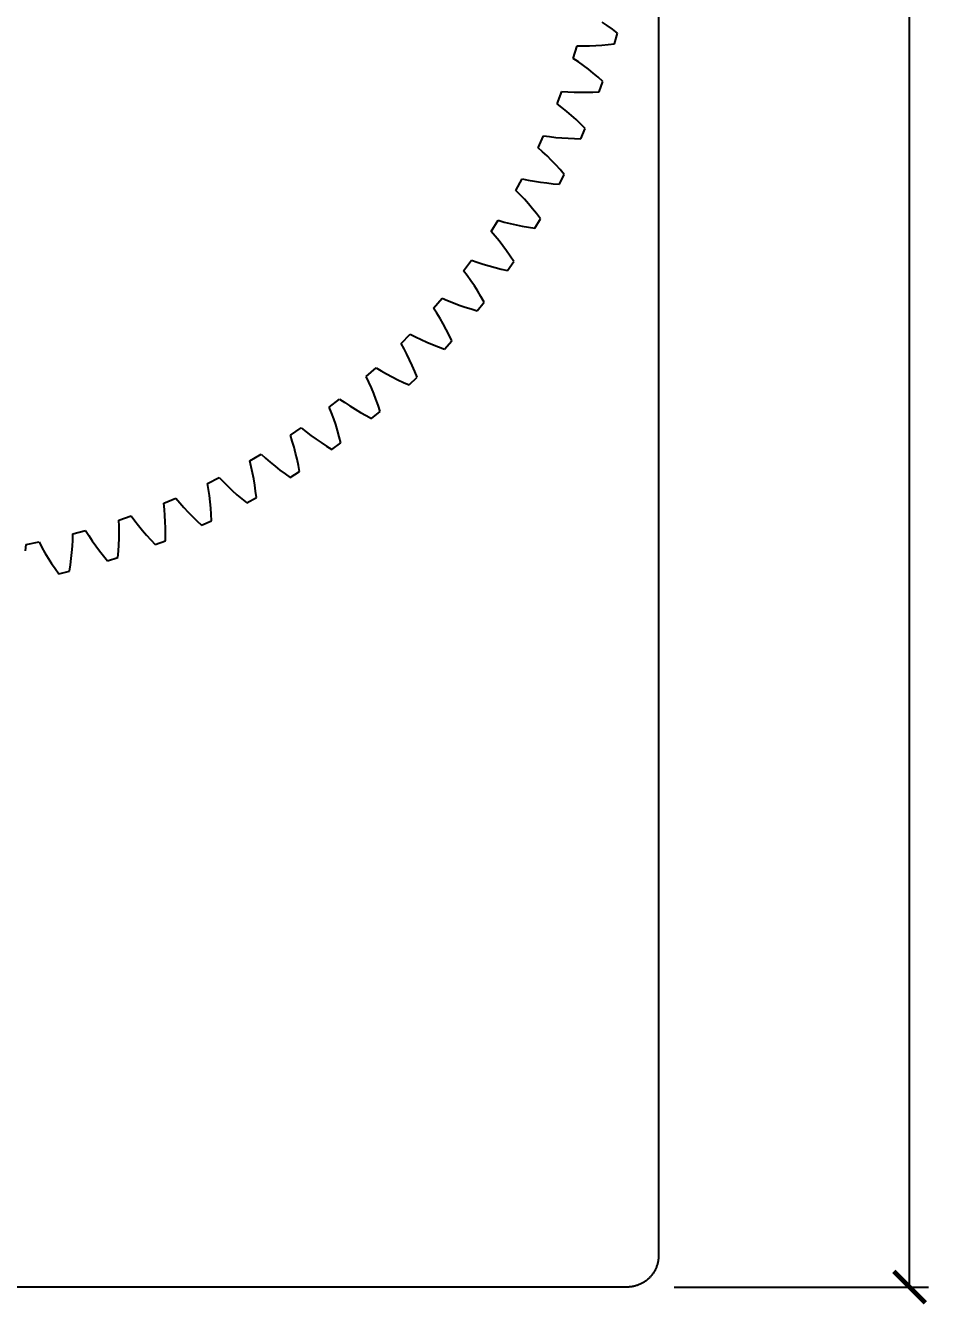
# Model space of a CAD drawing. Header units: millimetres. Extents: x -9 to 221, y -53 to 198.
# Drawn here: x 29.58 to 58.35, y 82.05 to 122.77 of the extents above; entities that cross this region are included whole.
import ezdxf

# ---------------------------------------------------------------- set-up
doc = ezdxf.new("R2010")
doc.units = ezdxf.units.MM
doc.linetypes.add('DASHED', pattern=[1.524, 1.27, -0.254])
for name, color, linetype in [('DIMS', 3, 'CONTINUOUS'), ('HIDDEN', 8, 'DASHED'), ('VISIBLE', 7, 'CONTINUOUS')]:
    doc.layers.add(name, color=color, linetype=linetype)
doc.styles.add('OpenSansCondensed-Light', font='OpenSansCondensed-Light.ttf')
doc.dimstyles.new('EZDXF', dxfattribs={"dimtxt": 0.25, "dimasz": 0.175, "dimexe": 0.375, "dimexo": 0.125, "dimgap": 0.1, "dimtad": 1, "dimlfac": 100, "dimzin": 12, "dimdsep": 46, "dimtxsty": 'OpenSansCondensed-Light', "dimblk": 'ARCHTICK', "dimcen": 2.5, "dimazin": 3, "dimtfac": 0.5, "dimtmove": 2, "dimatfit": 3})

# ---------------------------------------------------------------- blocks, each defined once
blk = doc.blocks.new('_ARCHTICK')
at = {"color": 0, "linetype": 'BYBLOCK', "const_width": 0.15}
blk.add_lwpolyline([(-0.5, -0.5), (0.5, 0.5)], dxfattribs=at)

msp = doc.modelspace()

# ---------------------------------------------------------------- linework, layer by layer
at = {"layer": 'HIDDEN'}
for points in [[(49.75, 189.1), (49.75, 83.6)], [(48.11879, 122.7705), (47.95444, 122.88411)], [(48.11879, 122.7705), (47.95444, 122.88411)], [(48.28166, 122.65205), (48.11879, 122.7705)], [(48.28166, 122.65205), (48.11879, 122.7705)], [(48.44307, 122.52897), (48.28166, 122.65205)], [(48.44307, 122.52897), (48.28166, 122.65205)], [(48.14861, 122.16635), (48.35021, 122.18999)], [(48.14861, 122.16635), (48.35021, 122.18999)], [(48.35021, 122.18999), (48.44307, 122.52897)], [(48.35021, 122.18999), (48.44307, 122.52897)], [(47.03487, 121.72252), (47.15923, 122.12344)], [(47.03487, 121.72252), (47.15923, 122.12344)], [(47.15923, 122.12344), (47.35424, 122.12112)], [(47.15923, 122.12344), (47.35424, 122.12112)], [(47.35424, 122.12112), (47.55081, 122.12457)], [(47.35424, 122.12112), (47.55081, 122.12457)], [(47.55081, 122.12457), (47.74882, 122.13344)], [(47.55081, 122.12457), (47.74882, 122.13344)], [(47.74882, 122.13344), (47.94812, 122.14744)], [(47.74882, 122.13344), (47.94812, 122.14744)], [(47.94812, 122.14744), (48.14861, 122.16635)], [(47.94812, 122.14744), (48.14861, 122.16635)], [(47.19695, 121.61408), (47.03487, 121.72252)], [(47.19695, 121.61408), (47.03487, 121.72252)], [(47.35706, 121.49998), (47.19695, 121.61408)], [(47.35706, 121.49998), (47.19695, 121.61408)], [(47.51528, 121.38061), (47.35706, 121.49998)], [(47.51528, 121.38061), (47.35706, 121.49998)], [(47.67167, 121.25627), (47.51528, 121.38061)], [(47.67167, 121.25627), (47.51528, 121.38061)], [(47.82627, 121.12721), (47.67167, 121.25627)], [(47.82627, 121.12721), (47.67167, 121.25627)], [(47.9791, 120.99363), (47.82627, 121.12721)], [(47.9791, 120.99363), (47.82627, 121.12721)], [(47.86381, 120.6616), (47.9791, 120.99363)], [(47.86381, 120.6616), (47.9791, 120.99363)], [(46.52017, 120.28303), (46.67104, 120.67476)], [(46.52017, 120.28303), (46.67104, 120.67476)], [(46.67104, 120.67476), (46.86545, 120.65941)], [(46.67104, 120.67476), (46.86545, 120.65941)], [(46.86545, 120.65941), (47.06182, 120.64973)], [(46.86545, 120.65941), (47.06182, 120.64973)], [(47.06182, 120.64973), (47.25998, 120.64535)], [(47.06182, 120.64973), (47.25998, 120.64535)], [(47.25998, 120.64535), (47.45977, 120.646)], [(47.25998, 120.64535), (47.45977, 120.646)], [(47.45977, 120.646), (47.66108, 120.65148)], [(47.45977, 120.646), (47.66108, 120.65148)], [(47.66108, 120.65148), (47.86381, 120.6616)], [(47.66108, 120.65148), (47.86381, 120.6616)], [(46.67465, 120.16401), (46.52017, 120.28303)], [(46.67465, 120.16401), (46.52017, 120.28303)], [(46.82678, 120.03946), (46.67465, 120.16401)], [(46.82678, 120.03946), (46.67465, 120.16401)], [(46.97668, 119.90979), (46.82678, 120.03946)], [(46.97668, 119.90979), (46.82678, 120.03946)], [(47.12442, 119.77529), (46.97668, 119.90979)], [(47.12442, 119.77529), (46.97668, 119.90979)], [(47.27005, 119.63619), (47.12442, 119.77529)], [(47.27005, 119.63619), (47.12442, 119.77529)], [(47.41361, 119.4927), (47.27005, 119.63619)], [(47.41361, 119.4927), (47.27005, 119.63619)], [(47.2764, 119.16912), (47.41361, 119.4927)], [(47.2764, 119.16912), (47.41361, 119.4927)], [(45.91048, 118.88114), (46.08718, 119.26191)], [(45.91048, 118.88114), (46.08718, 119.26191)], [(46.08718, 119.26191), (46.28013, 119.23361)], [(46.08718, 119.26191), (46.28013, 119.23361)], [(46.28013, 119.23361), (46.47542, 119.21083)], [(46.28013, 119.23361), (46.47542, 119.21083)], [(46.47542, 119.21083), (46.67283, 119.19323)], [(46.47542, 119.21083), (46.67283, 119.19323)], [(46.67283, 119.19323), (46.87222, 119.18054)], [(46.67283, 119.19323), (46.87222, 119.18054)], [(46.87222, 119.18054), (47.07345, 119.17256)], [(46.87222, 119.18054), (47.07345, 119.17256)], [(47.07345, 119.17256), (47.2764, 119.16912)], [(47.07345, 119.17256), (47.2764, 119.16912)], [(46.05667, 118.75206), (45.91048, 118.88114)], [(46.05667, 118.75206), (45.91048, 118.88114)], [(46.20014, 118.61763), (46.05667, 118.75206)], [(46.20014, 118.61763), (46.05667, 118.75206)], [(46.34104, 118.47824), (46.20014, 118.61763)], [(46.34104, 118.47824), (46.20014, 118.61763)], [(46.47947, 118.33417), (46.34104, 118.47824)], [(46.47947, 118.33417), (46.34104, 118.47824)], [(46.61548, 118.18566), (46.47947, 118.33417)], [(46.61548, 118.18566), (46.47947, 118.33417)], [(46.74914, 118.03289), (46.61548, 118.18566)], [(46.74914, 118.03289), (46.61548, 118.18566)], [(45.20852, 117.52309), (45.41025, 117.89122)], [(45.20852, 117.52309), (45.41025, 117.89122)], [(45.41025, 117.89122), (45.60088, 117.85009)], [(45.41025, 117.89122), (45.60088, 117.85009)], [(45.60088, 117.85009), (45.79421, 117.81432)], [(45.60088, 117.85009), (45.79421, 117.81432)], [(45.79421, 117.81432), (45.99001, 117.78357)], [(45.79421, 117.81432), (45.99001, 117.78357)], [(45.99001, 117.78357), (46.18811, 117.75759)], [(45.99001, 117.78357), (46.18811, 117.75759)], [(46.18811, 117.75759), (46.38835, 117.73619)], [(46.18811, 117.75759), (46.38835, 117.73619)], [(46.38835, 117.73619), (46.59062, 117.7192)], [(46.38835, 117.73619), (46.59062, 117.7192)], [(46.59062, 117.7192), (46.74914, 118.03289)], [(46.59062, 117.7192), (46.74914, 118.03289)], [(45.34575, 117.38454), (45.20852, 117.52309)], [(45.34575, 117.38454), (45.20852, 117.52309)], [(45.47993, 117.24083), (45.34575, 117.38454)], [(45.47993, 117.24083), (45.34575, 117.38454)], [(45.6112, 117.09234), (45.47993, 117.24083)], [(45.6112, 117.09234), (45.47993, 117.24083)], [(45.7397, 116.93935), (45.6112, 117.09234)], [(45.7397, 116.93935), (45.6112, 117.09234)], [(45.86549, 116.78208), (45.7397, 116.93935)], [(45.86549, 116.78208), (45.7397, 116.93935)], [(44.41741, 116.21497), (44.64329, 116.5688)], [(44.41741, 116.21497), (44.64329, 116.5688)], [(44.64329, 116.5688), (44.83074, 116.51503)], [(44.64329, 116.5688), (44.83074, 116.51503)], [(44.83074, 116.51503), (45.02125, 116.46643)], [(44.83074, 116.51503), (45.02125, 116.46643)], [(45.80953, 116.31833), (45.98864, 116.62073)], [(45.80953, 116.31833), (45.98864, 116.62073)], [(45.98864, 116.62073), (45.86549, 116.78208)], [(45.98864, 116.62073), (45.86549, 116.78208)], [(44.54509, 116.06756), (44.41741, 116.21497)], [(44.54509, 116.06756), (44.41741, 116.21497)], [(44.66937, 115.91521), (44.54509, 116.06756)], [(44.66937, 115.91521), (44.54509, 116.06756)], [(45.02125, 116.46643), (45.21456, 116.42267)], [(45.02125, 116.46643), (45.21456, 116.42267)], [(45.21456, 116.42267), (45.41048, 116.38352)], [(45.21456, 116.42267), (45.41048, 116.38352)], [(45.41048, 116.38352), (45.60885, 116.34879)], [(45.41048, 116.38352), (45.60885, 116.34879)], [(45.60885, 116.34879), (45.80953, 116.31833)], [(45.60885, 116.34879), (45.80953, 116.31833)], [(44.79043, 115.75828), (44.66937, 115.91521)], [(44.79043, 115.75828), (44.66937, 115.91521)], [(44.90842, 115.59705), (44.79043, 115.75828)], [(44.90842, 115.59705), (44.79043, 115.75828)], [(43.5407, 114.96261), (43.7897, 115.30056)], [(43.5407, 114.96261), (43.7897, 115.30056)], [(43.7897, 115.30056), (43.97315, 115.23439)], [(43.7897, 115.30056), (43.97315, 115.23439)], [(45.02342, 115.43173), (44.90842, 115.59705)], [(45.02342, 115.43173), (44.90842, 115.59705)], [(44.93661, 114.97275), (45.13552, 115.26252)], [(44.93661, 114.97275), (45.13552, 115.26252)], [(45.13552, 115.26252), (45.02342, 115.43173)], [(45.13552, 115.26252), (45.02342, 115.43173)], [(43.65825, 114.807), (43.5407, 114.96261)], [(43.65825, 114.807), (43.5407, 114.96261)], [(43.97315, 115.23439), (44.15999, 115.17318)], [(43.97315, 115.23439), (44.15999, 115.17318)], [(44.15999, 115.17318), (44.34994, 115.1166)], [(44.15999, 115.17318), (44.34994, 115.1166)], [(44.34994, 115.1166), (44.54281, 115.06445)], [(44.34994, 115.1166), (44.54281, 115.06445)], [(44.54281, 115.06445), (44.73841, 115.01655)], [(44.54281, 115.06445), (44.73841, 115.01655)], [(44.73841, 115.01655), (44.93661, 114.97275)], [(44.73841, 115.01655), (44.93661, 114.97275)], [(43.77207, 114.64669), (43.65825, 114.807)], [(43.77207, 114.64669), (43.65825, 114.807)], [(43.88238, 114.48203), (43.77207, 114.64669)], [(43.88238, 114.48203), (43.77207, 114.64669)], [(43.98933, 114.31327), (43.88238, 114.48203)], [(43.98933, 114.31327), (43.88238, 114.48203)], [(42.5823, 113.7716), (42.85332, 114.09217)], [(42.5823, 113.7716), (42.85332, 114.09217)], [(42.85332, 114.09217), (43.03194, 114.0139)], [(42.85332, 114.09217), (43.03194, 114.0139)], [(44.09304, 114.14064), (43.98933, 114.31327)], [(44.09304, 114.14064), (43.98933, 114.31327)], [(44.19359, 113.96432), (44.09304, 114.14064)], [(44.19359, 113.96432), (44.09304, 114.14064)], [(42.68919, 113.60849), (42.5823, 113.7716)], [(42.68919, 113.60849), (42.5823, 113.7716)], [(43.03194, 114.0139), (43.21426, 113.94034)], [(43.03194, 114.0139), (43.21426, 113.94034)], [(43.21426, 113.94034), (43.40002, 113.8712)], [(43.21426, 113.94034), (43.40002, 113.8712)], [(43.40002, 113.8712), (43.58897, 113.80628)], [(43.40002, 113.8712), (43.58897, 113.80628)], [(43.58897, 113.80628), (43.78094, 113.74542)], [(43.58897, 113.80628), (43.78094, 113.74542)], [(43.78094, 113.74542), (43.97577, 113.68849)], [(43.78094, 113.74542), (43.97577, 113.68849)], [(43.97577, 113.68849), (44.19359, 113.96432)], [(43.97577, 113.68849), (44.19359, 113.96432)], [(42.79205, 113.44094), (42.68919, 113.60849)], [(42.79205, 113.44094), (42.68919, 113.60849)], [(42.89112, 113.26927), (42.79205, 113.44094)], [(42.89112, 113.26927), (42.79205, 113.44094)], [(42.98656, 113.09375), (42.89112, 113.26927)], [(42.98656, 113.09375), (42.89112, 113.26927)], [(41.54649, 112.64727), (41.83831, 112.94901)], [(41.54649, 112.64727), (41.83831, 112.94901)], [(41.83831, 112.94901), (42.0113, 112.85899)], [(41.83831, 112.94901), (42.0113, 112.85899)], [(42.0113, 112.85899), (42.18831, 112.77342)], [(42.0113, 112.85899), (42.18831, 112.77342)], [(43.07851, 112.91458), (42.98656, 113.09375)], [(43.07851, 112.91458), (42.98656, 113.09375)], [(43.16705, 112.73193), (43.07851, 112.91458)], [(43.16705, 112.73193), (43.07851, 112.91458)], [(41.64224, 112.47738), (41.54649, 112.64727)], [(41.64224, 112.47738), (41.54649, 112.64727)], [(41.73368, 112.30333), (41.64224, 112.47738)], [(41.73368, 112.30333), (41.64224, 112.47738)], [(42.18831, 112.77342), (42.36903, 112.69203)], [(42.18831, 112.77342), (42.36903, 112.69203)], [(42.36903, 112.69203), (42.55323, 112.61463)], [(42.36903, 112.69203), (42.55323, 112.61463)], [(42.55323, 112.61463), (42.7407, 112.54109)], [(42.55323, 112.61463), (42.7407, 112.54109)], [(42.7407, 112.54109), (42.93129, 112.47126)], [(42.7407, 112.54109), (42.93129, 112.47126)], [(42.93129, 112.47126), (43.16705, 112.73193)], [(42.93129, 112.47126), (43.16705, 112.73193)], [(41.82106, 112.12543), (41.73368, 112.30333)], [(41.82106, 112.12543), (41.73368, 112.30333)], [(41.90457, 111.94393), (41.82106, 112.12543)], [(41.90457, 111.94393), (41.82106, 112.12543)], [(40.43789, 111.59463), (40.74922, 111.87621)], [(40.43789, 111.59463), (40.74922, 111.87621)], [(40.52209, 111.41873), (40.43789, 111.59463)], [(40.52209, 111.41873), (40.43789, 111.59463)], [(40.74922, 111.87621), (40.91581, 111.77483)], [(40.74922, 111.87621), (40.91581, 111.77483)], [(40.91581, 111.77483), (41.08671, 111.67763)], [(40.91581, 111.77483), (41.08671, 111.67763)], [(41.08671, 111.67763), (41.26159, 111.58435)], [(41.08671, 111.67763), (41.26159, 111.58435)], [(41.26159, 111.58435), (41.4402, 111.49483)], [(41.26159, 111.58435), (41.4402, 111.49483)], [(41.98434, 111.75902), (41.90457, 111.94393)], [(41.98434, 111.75902), (41.90457, 111.94393)], [(42.06049, 111.57086), (41.98434, 111.75902)], [(42.06049, 111.57086), (41.98434, 111.75902)], [(40.6017, 111.23896), (40.52209, 111.41873)], [(40.6017, 111.23896), (40.52209, 111.41873)], [(40.677, 111.05562), (40.6017, 111.23896)], [(40.677, 111.05562), (40.6017, 111.23896)], [(41.4402, 111.49483), (41.62235, 111.40892)], [(41.4402, 111.49483), (41.62235, 111.40892)], [(41.62235, 111.40892), (41.80785, 111.32652)], [(41.62235, 111.40892), (41.80785, 111.32652)], [(41.80785, 111.32652), (42.06049, 111.57086)], [(41.80785, 111.32652), (42.06049, 111.57086)], [(39.26146, 110.61839), (39.5909, 110.87855)], [(39.26146, 110.61839), (39.5909, 110.87855)], [(39.5909, 110.87855), (39.75035, 110.76627)], [(39.5909, 110.87855), (39.75035, 110.76627)], [(40.7482, 110.86894), (40.677, 111.05562)], [(40.7482, 110.86894), (40.677, 111.05562)], [(40.81544, 110.67912), (40.7482, 110.86894)], [(40.81544, 110.67912), (40.7482, 110.86894)], [(39.33372, 110.43726), (39.26146, 110.61839)], [(39.33372, 110.43726), (39.26146, 110.61839)], [(39.40115, 110.25257), (39.33372, 110.43726)], [(39.40115, 110.25257), (39.33372, 110.43726)], [(39.75035, 110.76627), (39.91437, 110.65786)], [(39.75035, 110.76627), (39.91437, 110.65786)], [(39.91437, 110.65786), (40.08263, 110.55312)], [(39.91437, 110.65786), (40.08263, 110.55312)], [(40.08263, 110.55312), (40.25487, 110.45186)], [(40.08263, 110.55312), (40.25487, 110.45186)], [(40.25487, 110.45186), (40.43087, 110.35398)], [(40.25487, 110.45186), (40.43087, 110.35398)], [(40.61045, 110.25938), (40.87885, 110.4863)], [(40.61045, 110.25938), (40.87885, 110.4863)], [(40.87885, 110.4863), (40.81544, 110.67912)], [(40.87885, 110.4863), (40.81544, 110.67912)], [(38.02246, 109.72291), (38.36853, 109.96048)], [(38.02246, 109.72291), (38.36853, 109.96048)], [(38.36853, 109.96048), (38.52013, 109.8378)], [(38.36853, 109.96048), (38.52013, 109.8378)], [(39.46404, 110.06461), (39.40115, 110.25257)], [(39.46404, 110.06461), (39.40115, 110.25257)], [(39.5226, 109.8736), (39.46404, 110.06461)], [(39.5226, 109.8736), (39.46404, 110.06461)], [(40.43087, 110.35398), (40.61045, 110.25938)], [(40.43087, 110.35398), (40.61045, 110.25938)], [(38.08245, 109.53735), (38.02246, 109.72291)], [(38.08245, 109.53735), (38.02246, 109.72291)], [(38.52013, 109.8378), (38.67654, 109.71868)], [(38.52013, 109.8378), (38.67654, 109.71868)], [(38.67654, 109.71868), (38.83743, 109.60293)], [(38.67654, 109.71868), (38.83743, 109.60293)], [(38.83743, 109.60293), (39.00252, 109.4904)], [(38.83743, 109.60293), (39.00252, 109.4904)], [(39.57702, 109.6797), (39.5226, 109.8736)], [(39.57702, 109.6797), (39.5226, 109.8736)], [(39.62741, 109.48308), (39.57702, 109.6797)], [(39.62741, 109.48308), (39.57702, 109.6797)], [(38.13739, 109.34858), (38.08245, 109.53735)], [(38.13739, 109.34858), (38.08245, 109.53735)], [(38.18759, 109.15684), (38.13739, 109.34858)], [(38.18759, 109.15684), (38.13739, 109.34858)], [(38.23327, 108.96233), (38.18759, 109.15684)], [(38.23327, 108.96233), (38.18759, 109.15684)], [(39.00252, 109.4904), (39.17159, 109.38098)], [(39.00252, 109.4904), (39.17159, 109.38098)], [(39.17159, 109.38098), (39.34445, 109.27459)], [(39.17159, 109.38098), (39.34445, 109.27459)], [(39.34445, 109.27459), (39.62741, 109.48308)], [(39.34445, 109.27459), (39.62741, 109.48308)], [(36.7264, 108.91218), (37.08758, 109.1261)], [(36.7264, 108.91218), (37.08758, 109.1261)], [(36.77387, 108.72303), (36.7264, 108.91218)], [(36.77387, 108.72303), (36.7264, 108.91218)], [(37.08758, 109.1261), (37.23064, 108.99357)], [(37.08758, 109.1261), (37.23064, 108.99357)], [(37.23064, 108.99357), (37.37875, 108.86428)], [(37.23064, 108.99357), (37.37875, 108.86428)], [(37.37875, 108.86428), (37.53155, 108.73804)], [(37.37875, 108.86428), (37.53155, 108.73804)], [(37.53155, 108.73804), (37.68875, 108.61473)], [(37.53155, 108.73804), (37.68875, 108.61473)], [(38.27461, 108.76524), (38.23327, 108.96233)], [(38.27461, 108.76524), (38.23327, 108.96233)], [(38.31176, 108.56569), (38.27461, 108.76524)], [(38.31176, 108.56569), (38.27461, 108.76524)], [(35.37909, 108.18983), (35.75375, 108.37915)], [(35.37909, 108.18983), (35.75375, 108.37915)], [(35.75375, 108.37915), (35.88764, 108.23736)], [(35.75375, 108.37915), (35.88764, 108.23736)], [(36.81608, 108.53101), (36.77387, 108.72303)], [(36.81608, 108.53101), (36.77387, 108.72303)], [(36.85336, 108.33634), (36.81608, 108.53101)], [(36.85336, 108.33634), (36.81608, 108.53101)], [(36.88594, 108.13922), (36.85336, 108.33634)], [(36.88594, 108.13922), (36.85336, 108.33634)], [(37.68875, 108.61473), (37.85013, 108.49426)], [(37.68875, 108.61473), (37.85013, 108.49426)], [(37.85013, 108.49426), (38.01551, 108.37657)], [(37.85013, 108.49426), (38.01551, 108.37657)], [(38.01551, 108.37657), (38.31176, 108.56569)], [(38.01551, 108.37657), (38.31176, 108.56569)], [(35.41382, 107.99793), (35.37909, 108.18983)], [(35.41382, 107.99793), (35.37909, 108.18983)], [(35.44311, 107.80352), (35.41382, 107.99793)], [(35.44311, 107.80352), (35.41382, 107.99793)], [(35.88764, 108.23736), (36.02678, 108.09846)], [(35.88764, 108.23736), (36.02678, 108.09846)], [(36.02678, 108.09846), (36.17081, 107.9623)], [(36.02678, 108.09846), (36.17081, 107.9623)], [(36.17081, 107.9623), (36.31942, 107.82876)], [(36.17081, 107.9623), (36.31942, 107.82876)], [(36.91403, 107.93981), (36.88594, 108.13922)], [(36.91403, 107.93981), (36.88594, 108.13922)], [(36.93776, 107.73822), (36.91403, 107.93981)], [(36.93776, 107.73822), (36.91403, 107.93981)], [(33.98655, 107.55908), (34.37301, 107.72296)], [(33.98655, 107.55908), (34.37301, 107.72296)], [(34.00838, 107.36529), (33.98655, 107.55908)], [(34.00838, 107.36529), (33.98655, 107.55908)], [(34.37301, 107.72296), (34.49713, 107.57254)], [(34.37301, 107.72296), (34.49713, 107.57254)], [(34.49713, 107.57254), (34.62669, 107.42466)], [(34.49713, 107.57254), (34.62669, 107.42466)], [(35.4673, 107.6068), (35.44311, 107.80352)], [(35.4673, 107.6068), (35.44311, 107.80352)], [(35.48665, 107.40794), (35.4673, 107.6068)], [(35.48665, 107.40794), (35.4673, 107.6068)], [(36.31942, 107.82876), (36.4724, 107.69779)], [(36.31942, 107.82876), (36.4724, 107.69779)], [(36.4724, 107.69779), (36.62954, 107.56931)], [(36.4724, 107.69779), (36.62954, 107.56931)], [(36.62954, 107.56931), (36.93776, 107.73822)], [(36.62954, 107.56931), (36.93776, 107.73822)], [(32.55498, 107.02276), (32.95153, 107.16045)], [(32.55498, 107.02276), (32.95153, 107.16045)], [(32.95153, 107.16045), (33.06532, 107.00208)], [(32.95153, 107.16045), (33.06532, 107.00208)], [(34.02462, 107.16936), (34.00838, 107.36529)], [(34.02462, 107.16936), (34.00838, 107.36529)], [(34.03562, 106.97146), (34.02462, 107.16936)], [(34.03562, 106.97146), (34.02462, 107.16936)], [(34.62669, 107.42466), (34.76129, 107.27918)], [(34.62669, 107.42466), (34.76129, 107.27918)], [(34.76129, 107.27918), (34.90066, 107.13602)], [(34.76129, 107.27918), (34.90066, 107.13602)], [(34.90066, 107.13602), (35.04455, 106.99511)], [(34.90066, 107.13602), (35.04455, 106.99511)], [(35.50135, 107.2071), (35.48665, 107.40794)], [(35.50135, 107.2071), (35.48665, 107.40794)], [(35.51157, 107.00437), (35.50135, 107.2071)], [(35.51157, 107.00437), (35.50135, 107.2071)], [(32.56382, 106.82794), (32.55498, 107.02276)], [(32.56382, 106.82794), (32.55498, 107.02276)], [(32.56694, 106.63136), (32.56382, 106.82794)], [(32.56694, 106.63136), (32.56382, 106.82794)], [(33.06532, 107.00208), (33.18471, 106.84587)], [(33.06532, 107.00208), (33.18471, 106.84587)], [(33.18471, 106.84587), (33.3093, 106.69173)], [(33.18471, 106.84587), (33.3093, 106.69173)], [(34.04164, 106.77176), (34.03562, 106.97146)], [(34.04164, 106.77176), (34.03562, 106.97146)], [(34.04289, 106.57038), (34.04164, 106.77176)], [(34.04289, 106.57038), (34.04164, 106.77176)], [(35.04455, 106.99511), (35.19276, 106.85643)], [(35.04455, 106.99511), (35.19276, 106.85643)], [(35.19276, 106.85643), (35.51157, 107.00437)], [(35.19276, 106.85643), (35.51157, 107.00437)], [(29.60051, 106.24251), (30.01187, 106.32613)], [(29.60051, 106.24251), (30.01187, 106.32613)], [(30.01187, 106.32613), (30.10354, 106.154)], [(30.01187, 106.32613), (30.10354, 106.154)], [(31.07657, 106.19192), (31.0866, 106.38828)], [(31.07657, 106.19192), (31.0866, 106.38828)], [(31.0866, 106.38828), (31.09079, 106.58325)], [(31.0866, 106.38828), (31.09079, 106.58325)], [(31.09079, 106.58325), (31.49564, 106.69415)], [(31.09079, 106.58325), (31.49564, 106.69415)], [(31.49564, 106.69415), (31.59861, 106.52853)], [(31.49564, 106.69415), (31.59861, 106.52853)], [(31.59861, 106.52853), (31.7073, 106.3647)], [(31.59861, 106.52853), (31.7073, 106.3647)], [(31.7073, 106.3647), (31.82131, 106.20257)], [(31.7073, 106.3647), (31.82131, 106.20257)], [(32.55736, 106.23351), (32.56469, 106.43317)], [(32.55736, 106.23351), (32.56469, 106.43317)], [(32.56469, 106.43317), (32.56694, 106.63136)], [(32.56469, 106.43317), (32.56694, 106.63136)], [(33.3093, 106.69173), (33.43879, 106.53958)], [(33.3093, 106.69173), (33.43879, 106.53958)], [(33.43879, 106.53958), (33.57295, 106.38938)], [(33.43879, 106.53958), (33.57295, 106.38938)], [(33.57295, 106.38938), (33.71156, 106.24111)], [(33.57295, 106.38938), (33.71156, 106.24111)], [(33.71156, 106.24111), (34.03955, 106.36743)], [(33.71156, 106.24111), (34.03955, 106.36743)], [(34.03955, 106.36743), (34.04289, 106.57038)], [(34.03955, 106.36743), (34.04289, 106.57038)], [(29.5833, 106.04826), (29.60051, 106.24251)], [(29.5833, 106.04826), (29.60051, 106.24251)], [(30.10354, 106.154), (30.20104, 105.98327)], [(30.10354, 106.154), (30.20104, 105.98327)], [(30.20104, 105.98327), (30.30398, 105.8139)], [(30.20104, 105.98327), (30.30398, 105.8139)], [(31.04045, 105.7956), (31.0611, 105.99433)], [(31.04045, 105.7956), (31.0611, 105.99433)], [(31.0611, 105.99433), (31.07657, 106.19192)], [(31.0611, 105.99433), (31.07657, 106.19192)], [(31.82131, 106.20257), (31.94035, 106.04211)], [(31.82131, 106.20257), (31.94035, 106.04211)], [(31.94035, 106.04211), (32.06418, 105.88329)], [(31.94035, 106.04211), (32.06418, 105.88329)], [(32.06418, 105.88329), (32.19258, 105.72609)], [(32.06418, 105.88329), (32.19258, 105.72609)], [(32.52827, 105.83022), (32.54516, 106.03249)], [(32.52827, 105.83022), (32.54516, 106.03249)], [(32.54516, 106.03249), (32.55736, 106.23351)], [(32.54516, 106.03249), (32.55736, 106.23351)], [(30.30398, 105.8139), (30.41203, 105.64585)], [(30.30398, 105.8139), (30.41203, 105.64585)], [(30.41203, 105.64585), (30.52497, 105.47911)], [(30.41203, 105.64585), (30.52497, 105.47911)], [(30.52497, 105.47911), (30.64259, 105.31368)], [(30.52497, 105.47911), (30.64259, 105.31368)], [(30.98448, 105.39516), (31.01485, 105.59585)], [(30.98448, 105.39516), (31.01485, 105.59585)], [(31.01485, 105.59585), (31.04045, 105.7956)], [(31.01485, 105.59585), (31.04045, 105.7956)], [(32.19258, 105.72609), (32.52827, 105.83022)], [(32.19258, 105.72609), (32.52827, 105.83022)], [(30.64259, 105.31368), (30.98448, 105.39516)], [(30.64259, 105.31368), (30.98448, 105.39516)], [(49.75, 83.6), (49.74969, 83.57507), (49.74876, 83.55015), (49.7472, 83.52527), (49.74503, 83.50043), (49.74224, 83.47566), (49.73883, 83.45096), (49.73481, 83.42635), (49.73017, 83.40185), (49.72493, 83.37748), (49.71908, 83.35324), (49.71262, 83.32916), (49.70557, 83.30525), (49.69793, 83.28151), (49.68969, 83.25798), (49.68087, 83.23466), (49.67148, 83.21157), (49.66151, 83.18871), (49.65097, 83.16612), (49.63987, 83.14379), (49.62822, 83.12175), (49.61602, 83.1), (49.60329, 83.07857), (49.59003, 83.05745), (49.57624, 83.03668), (49.56194, 83.01626), (49.54713, 82.9962), (49.53183, 82.97651), (49.51604, 82.95721), (49.49978, 82.93831), (49.48305, 82.91983), (49.46587, 82.90176), (49.44824, 82.88413), (49.43017, 82.86695), (49.41169, 82.85022), (49.39279, 82.83396), (49.37349, 82.81817), (49.3538, 82.80287), (49.33374, 82.78806), (49.31332, 82.77376), (49.29255, 82.75997), (49.27143, 82.74671), (49.25, 82.73398), (49.22825, 82.72178), (49.20621, 82.71013), (49.18388, 82.69903), (49.16129, 82.68849), (49.13843, 82.67852), (49.11534, 82.66913), (49.09202, 82.66031), (49.06849, 82.65207), (49.04475, 82.64443), (49.02084, 82.63738), (48.99676, 82.63092), (48.97252, 82.62507), (48.94815, 82.61983), (48.92365, 82.61519), (48.89904, 82.61117), (48.87434, 82.60776), (48.84957, 82.60497), (48.82473, 82.6028), (48.79985, 82.60124), (48.77493, 82.60031), (48.75, 82.6)], [(48.75, 82.6), (1.75, 82.6)]]:
    msp.add_lwpolyline(points, dxfattribs=at)
at = {"layer": 'VISIBLE'}
for points in [[(49.75, 145.22197), (49.75, 83.6)], [(49.75, 83.6), (49.74969, 83.57507), (49.74876, 83.55015), (49.7472, 83.52527), (49.74503, 83.50043), (49.74224, 83.47566), (49.73883, 83.45096), (49.73481, 83.42635), (49.73017, 83.40185), (49.72493, 83.37748), (49.71908, 83.35324), (49.71262, 83.32916), (49.70557, 83.30525), (49.69793, 83.28151), (49.68969, 83.25798), (49.68087, 83.23466), (49.67148, 83.21157), (49.66151, 83.18871), (49.65097, 83.16612), (49.63987, 83.14379), (49.62822, 83.12175), (49.61602, 83.1), (49.60329, 83.07857), (49.59003, 83.05745), (49.57624, 83.03668), (49.56194, 83.01626), (49.54713, 82.9962), (49.53183, 82.97651), (49.51604, 82.95721), (49.49978, 82.93831), (49.48305, 82.91983), (49.46587, 82.90176), (49.44824, 82.88413), (49.43017, 82.86695), (49.41169, 82.85022), (49.39279, 82.83396), (49.37349, 82.81817), (49.3538, 82.80287), (49.33374, 82.78806), (49.31332, 82.77376), (49.29255, 82.75997), (49.27143, 82.74671), (49.25, 82.73398), (49.22825, 82.72178), (49.20621, 82.71013), (49.18388, 82.69903), (49.16129, 82.68849), (49.13843, 82.67852), (49.11534, 82.66913), (49.09202, 82.66031), (49.06849, 82.65207), (49.04475, 82.64443), (49.02084, 82.63738), (48.99676, 82.63092), (48.97252, 82.62507), (48.94815, 82.61983), (48.92365, 82.61519), (48.89904, 82.61117), (48.87434, 82.60776), (48.84957, 82.60497), (48.82473, 82.6028), (48.79985, 82.60124), (48.77493, 82.60031), (48.75, 82.6)], [(48.75, 82.6), (1.75, 82.6)]]:
    msp.add_lwpolyline(points, dxfattribs=at)

# ---------------------------------------------------------------- dimensions: what is measured, and where the dimension line sits
at = {"layer": 'DIMS'}
msp.add_linear_dim(base=(57.75, 82.6), p1=(49.75, 82.6), p2=(49.75, 190.1), angle=90, dimstyle='EZDXF', override={"dimtxt": 1.6, "dimasz": 1, "dimexe": 0.6, "dimexo": 0.5, "dimdec": 2}, dxfattribs=at).render()

doc.saveas('drawing.dxf')
